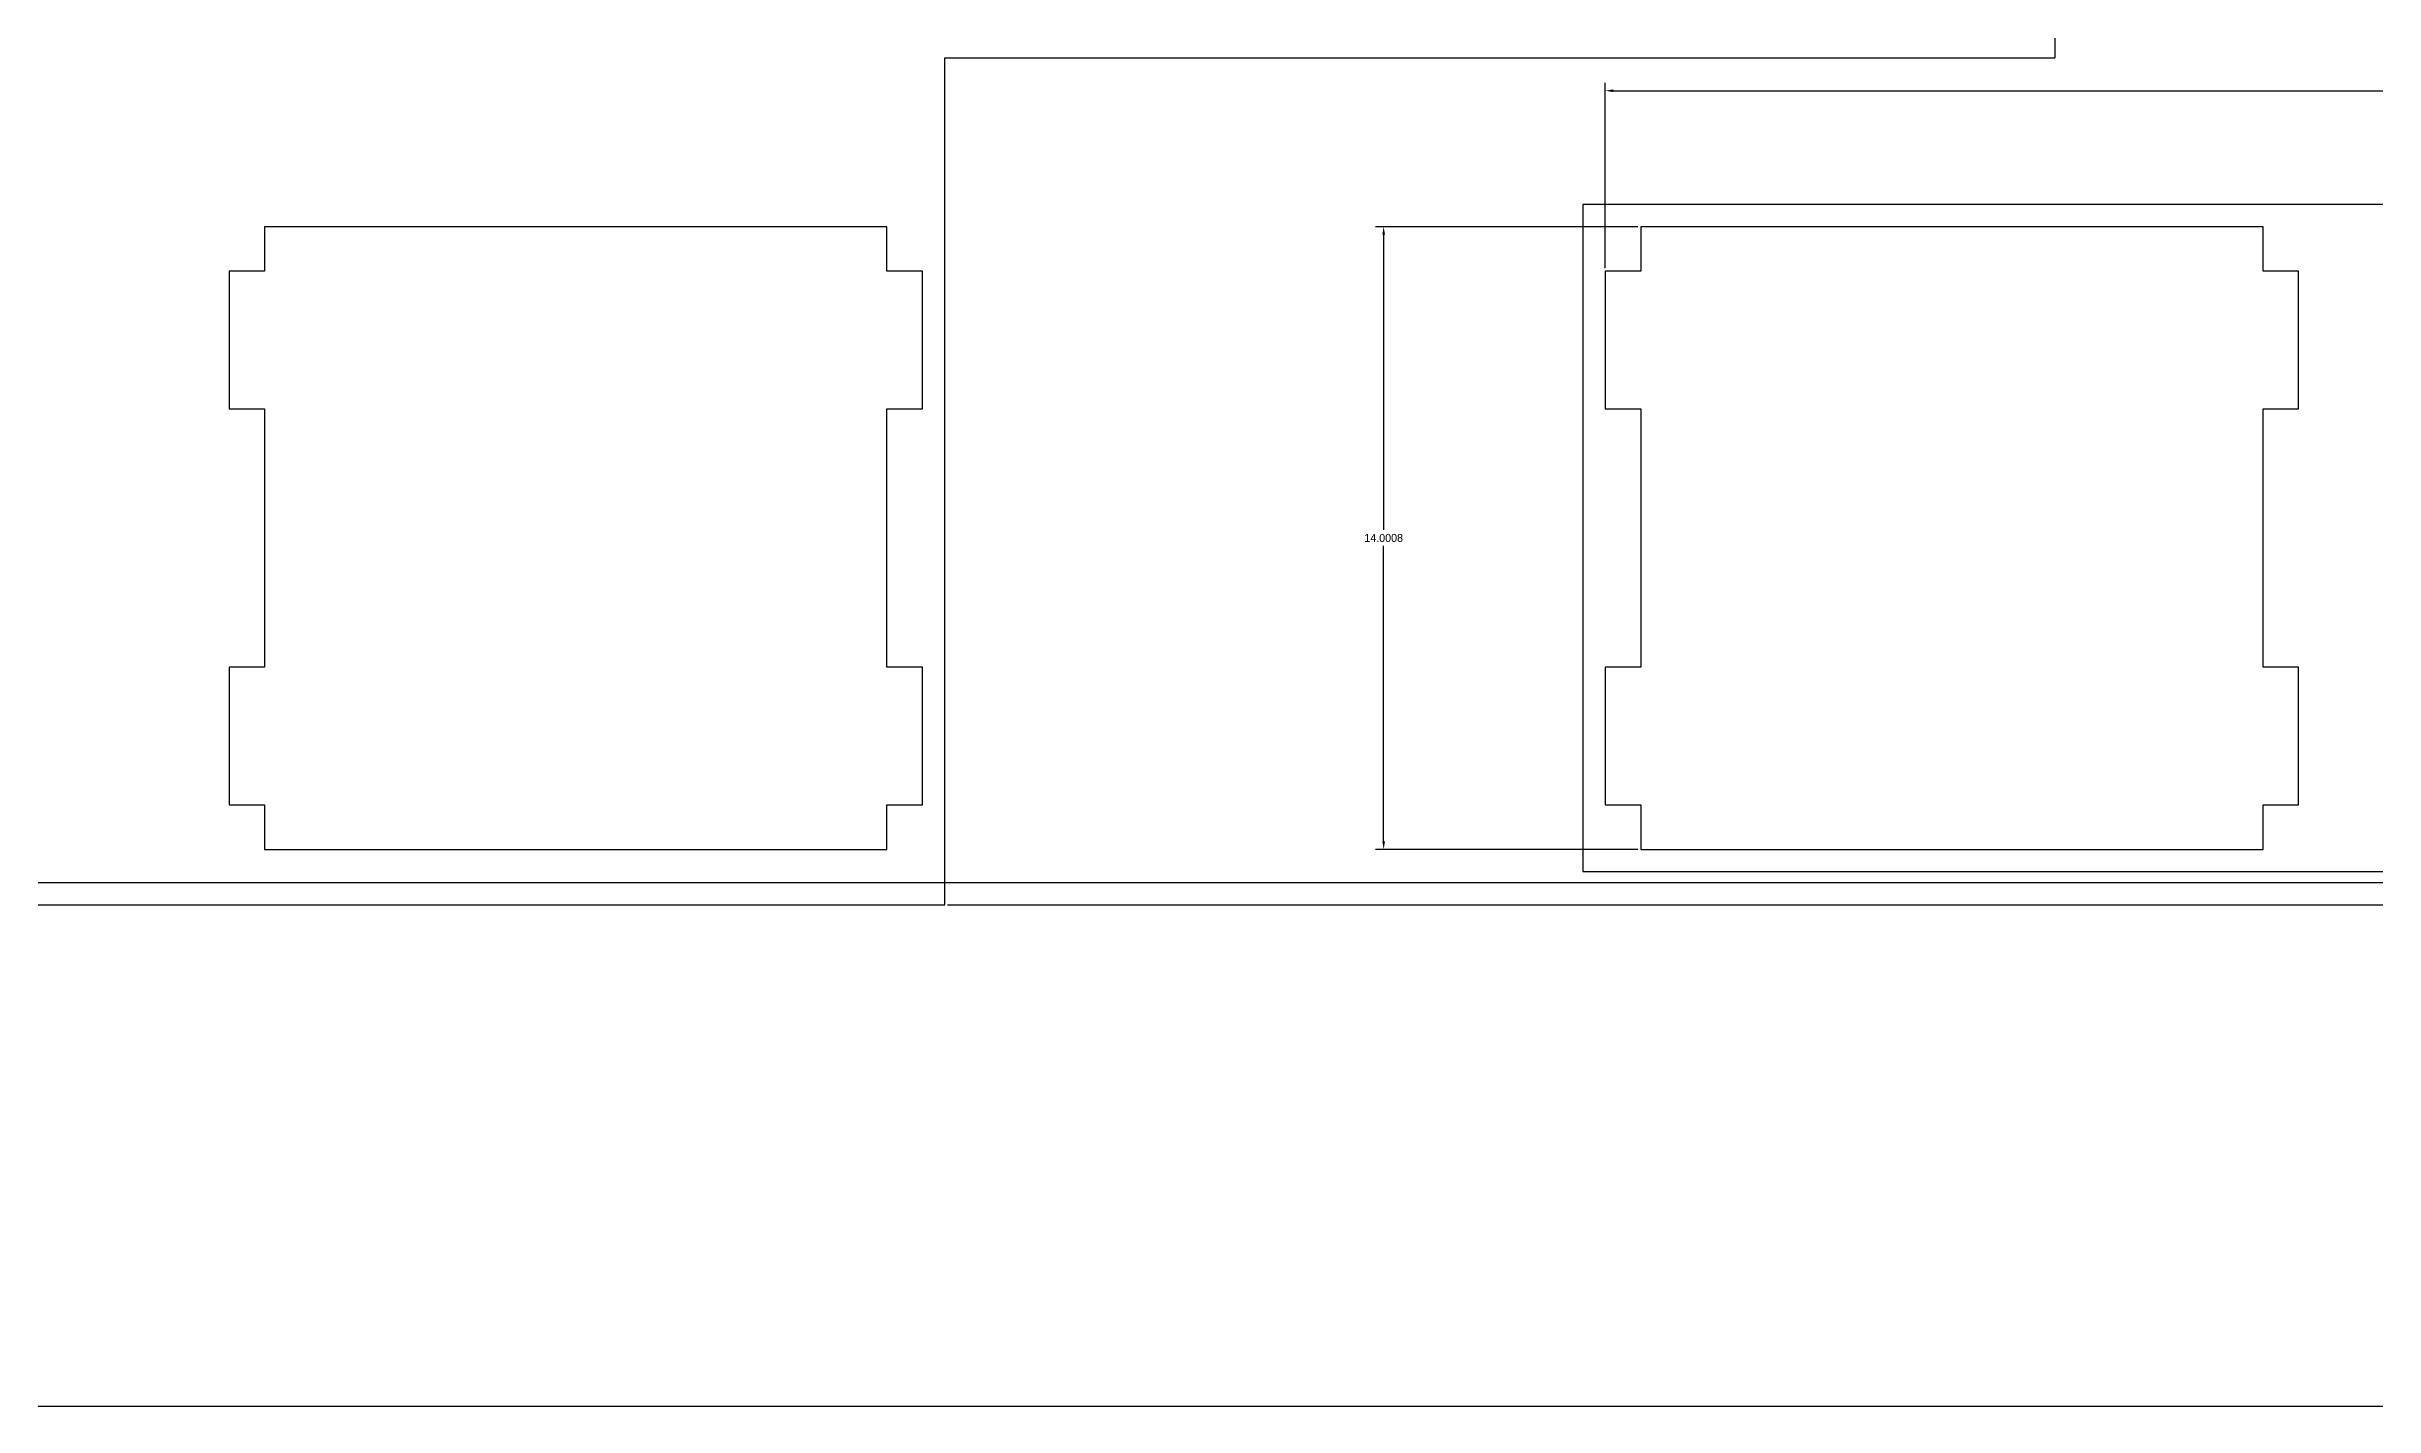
# Model space of a CAD drawing. Header units: inches. Extents: x -72 to 439, y 0 to 199.
# Drawn here: x 248.2 to 300.6, y 0.1 to 30.7 of the extents above; entities that cross this region are included whole.
import ezdxf

# ---------------------------------------------------------------- set-up
doc = ezdxf.new("R2010")
doc.units = ezdxf.units.IN
doc.header["$MEASUREMENT"] = 0
doc.dimstyles.get("Standard").update_dxf_attribs({"dimtxt": 0.18, "dimasz": 0.18, "dimexe": 0.18, "dimexo": 0.0625, "dimgap": 0.09, "dimtad": 0, "dimtih": 1, "dimtoh": 1, "dimdec": 4, "dimzin": 0, "dimdsep": 46, "dimtxsty": 'Standard', "dimcen": 0.09, "dimadec": 0, "dimazin": 0, "dimtfac": 1, "dimtdec": 4, "dimtofl": 0, "dimtmove": 0, "dimatfit": 3, "dimfxl": 1, "dimtolj": 1, "dimtzin": 0, "dimarcsym": 0})

# ---------------------------------------------------------------- blocks, each defined once
blk = doc.blocks.new('*D0')
at = {"color": 0, "linetype": 'Continuous', "lineweight": -2, "transparency": 16777216}
for p, q in [((133.982, 102.818), (370.5, 102.818)), ((370.32, 102.638), (370.32, 57.523)), ((370.32, 12.048), (370.32, 57.163)), ((133.982, 11.868), (370.5, 11.868))]:
    blk.add_line(p, q, dxfattribs=at)
at = {"color": 0, "linetype": 'Continuous', "transparency": 16777216}
for points in [[(370.29, 102.638), (370.35, 102.638), (370.32, 102.818)], [(370.29, 12.048), (370.35, 12.048), (370.32, 11.868)]]:
    blk.add_solid(points, dxfattribs=at)
at = {"layer": 'Defpoints', "color": 0, "linetype": 'Continuous', "transparency": 16777216}
for p in [(133.92, 102.818), (133.92, 11.868), (370.32, 11.868)]:
    blk.add_point(p, dxfattribs=at)
at = {"color": 0, "linetype": 'Continuous', "transparency": 16777216, "insert": (370.32, 57.343), "char_height": 0.18, "attachment_point": 5}
blk.add_mtext('\\A1;90.9503', dxfattribs=at)
blk = doc.blocks.new('*D4')
at = {"color": 0, "linetype": 'Continuous', "lineweight": -2, "transparency": 16777216}
for p, q in [((283.282, 25.682), (283.282, 29.855)), ((336.981, 25.682), (336.981, 29.855)), ((283.462, 29.675), (309.517, 29.675)), ((336.801, 29.675), (310.747, 29.675))]:
    blk.add_line(p, q, dxfattribs=at)
at = {"color": 0, "linetype": 'Continuous', "transparency": 16777216}
for points in [[(283.462, 29.705), (283.462, 29.645), (283.282, 29.675)], [(336.801, 29.705), (336.801, 29.645), (336.981, 29.675)]]:
    blk.add_solid(points, dxfattribs=at)
at = {"layer": 'Defpoints', "color": 0, "linetype": 'Continuous', "transparency": 16777216}
for p in [(336.981, 29.675), (283.282, 25.619), (336.981, 25.619)]:
    blk.add_point(p, dxfattribs=at)
at = {"color": 0, "linetype": 'Continuous', "transparency": 16777216, "insert": (310.132, 29.675), "char_height": 0.18, "attachment_point": 5}
blk.add_mtext('\\A1;53.6990', dxfattribs=at)
blk = doc.blocks.new('*D11')
at = {"color": 0, "linetype": 'Continuous', "lineweight": -2, "transparency": 16777216}
for p, q in [((284.019, 26.618), (278.119, 26.618)), ((278.299, 26.438), (278.299, 19.798)), ((278.299, 12.797), (278.299, 19.438)), ((284.019, 12.617), (278.119, 12.617))]:
    blk.add_line(p, q, dxfattribs=at)
at = {"color": 0, "linetype": 'Continuous', "transparency": 16777216}
for points in [[(278.269, 26.438), (278.329, 26.438), (278.299, 26.618)], [(278.269, 12.797), (278.329, 12.797), (278.299, 12.617)]]:
    blk.add_solid(points, dxfattribs=at)
at = {"layer": 'Defpoints', "color": 0, "linetype": 'Continuous', "transparency": 16777216}
for p in [(284.081, 26.618), (278.299, 12.617), (284.081, 12.617)]:
    blk.add_point(p, dxfattribs=at)
at = {"color": 0, "linetype": 'Continuous', "transparency": 16777216, "insert": (278.299, 19.618), "char_height": 0.18, "attachment_point": 5}
blk.add_mtext('\\A1;14.0008', dxfattribs=at)
blk = doc.blocks.new('*D16')
at = {"color": 0, "linetype": 'Continuous', "lineweight": -2, "transparency": 16777216}
for p, q in [((337.544, 103.318), (409.742, 103.318)), ((409.562, 103.138), (409.562, 57.523)), ((409.562, 11.548), (409.562, 57.163)), ((268.488, 11.368), (409.742, 11.368))]:
    blk.add_line(p, q, dxfattribs=at)
at = {"color": 0, "linetype": 'Continuous', "transparency": 16777216}
for points in [[(409.532, 103.138), (409.592, 103.138), (409.562, 103.318)], [(409.532, 11.548), (409.592, 11.548), (409.562, 11.368)]]:
    blk.add_solid(points, dxfattribs=at)
at = {"layer": 'Defpoints', "color": 0, "linetype": 'Continuous', "transparency": 16777216}
for p in [(337.481, 103.318), (268.425, 11.368), (409.562, 11.368)]:
    blk.add_point(p, dxfattribs=at)
at = {"color": 0, "linetype": 'Continuous', "transparency": 16777216, "insert": (409.562, 57.343), "char_height": 0.18, "attachment_point": 5}
blk.add_mtext('\\A1;91.9503', dxfattribs=at)

msp = doc.modelspace()

# ---------------------------------------------------------------- linework, layer by layer
at = {"color": 1, "linetype": 'Continuous'}
for p, q in [((293.395, 103.318), (293.395, 30.4177)), ((268.425, 30.4177), (293.395, 30.4177)), ((268.425, 11.3677), (268.425, 30.4177)), ((301.832, 27.1182), (282.782, 27.1182)), ((282.782, 27.1182), (282.782, 12.1173)), ((282.782, 12.1173), (337.481, 12.1173)), ((11.3194, 11.3677), (268.425, 11.3677))]:
    msp.add_line(p, q, dxfattribs=at)
at = {"color": 0}
for p, q in [((253.126, 26.6182), (253.126, 25.6191)), ((267.126, 26.6182), (253.126, 26.6182)), ((267.126, 25.6191), (267.126, 26.6182)), ((284.081, 26.6182), (284.081, 25.6191)), ((298.082, 26.6182), (284.081, 26.6182)), ((298.082, 25.6191), (298.082, 26.6182)), ((253.126, 25.6191), (252.326, 25.6191)), ((252.326, 25.6191), (252.326, 22.5185)), ((267.925, 25.6191), (267.126, 25.6191)), ((267.925, 22.5185), (267.925, 25.6191)), ((284.081, 25.6191), (283.282, 25.6191)), ((283.282, 25.6191), (283.282, 22.5185)), ((298.881, 25.6191), (298.082, 25.6191)), ((298.881, 22.5185), (298.881, 25.6191)), ((252.326, 22.5185), (253.126, 22.5185)), ((253.126, 22.5185), (253.126, 16.717)), ((267.126, 16.717), (267.126, 22.5185)), ((267.126, 22.5185), (267.925, 22.5185)), ((283.282, 22.5185), (284.081, 22.5185)), ((284.081, 22.5185), (284.081, 16.717)), ((298.082, 16.717), (298.082, 22.5185)), ((298.082, 22.5185), (298.881, 22.5185)), ((253.126, 16.717), (252.326, 16.717)), ((252.326, 16.717), (252.326, 13.6178)), ((267.925, 16.717), (267.126, 16.717)), ((267.925, 13.6178), (267.925, 16.717)), ((284.081, 16.717), (283.282, 16.717)), ((283.282, 16.717), (283.282, 13.6178)), ((298.881, 16.717), (298.082, 16.717)), ((298.881, 13.6178), (298.881, 16.717)), ((252.326, 13.6178), (253.126, 13.6178)), ((253.126, 13.6178), (253.126, 12.6173)), ((267.126, 12.6173), (267.126, 13.6178)), ((267.126, 13.6178), (267.925, 13.6178)), ((283.282, 13.6178), (284.081, 13.6178)), ((284.081, 13.6178), (284.081, 12.6173)), ((298.082, 12.6173), (298.082, 13.6178)), ((298.082, 13.6178), (298.881, 13.6178)), ((253.126, 12.6173), (267.126, 12.6173)), ((284.081, 12.6173), (298.082, 12.6173)), ((343.708, 0.09095), (5.0946, 0.09233))]:
    msp.add_line(p, q, dxfattribs=at)

# ---------------------------------------------------------------- dimensions: what is measured, and where the dimension line sits
at = {"linetype": 'Continuous'}
dim = msp.add_linear_dim(base=(409.56204, 11.3677), p1=(337.481, 103.318), p2=(268.425, 11.3677), angle=90, dimstyle='Standard', dxfattribs=at)
dim.commit()
dim.dimension.update_dxf_attribs({"geometry": '*D16', "text_midpoint": (409.56204, 57.34285)})
at = {"color": 8, "linetype": 'Continuous'}
for base, p1, p2, picture, middle in [((370.3197, 11.8677), (133.92, 102.818), (133.92, 11.8677), '*D0', (370.3197, 57.34285)), ((278.29898, 12.6174), (284.081, 26.6182), (284.081, 12.6174), '*D11', (278.29898, 19.6178))]:
    dim = msp.add_linear_dim(base=base, p1=p1, p2=p2, angle=90, dimstyle='Standard', dxfattribs=at)
    dim.commit()
    dim.dimension.update_dxf_attribs({"geometry": picture, "text_midpoint": middle})
dim = msp.add_linear_dim(base=(336.981, 29.67495), p1=(283.282, 25.6191), p2=(336.981, 25.6191), dimstyle='Standard', dxfattribs=at)
dim.commit()
dim.dimension.update_dxf_attribs({"geometry": '*D4', "text_midpoint": (310.1315, 29.67495)})

doc.saveas('drawing.dxf')
